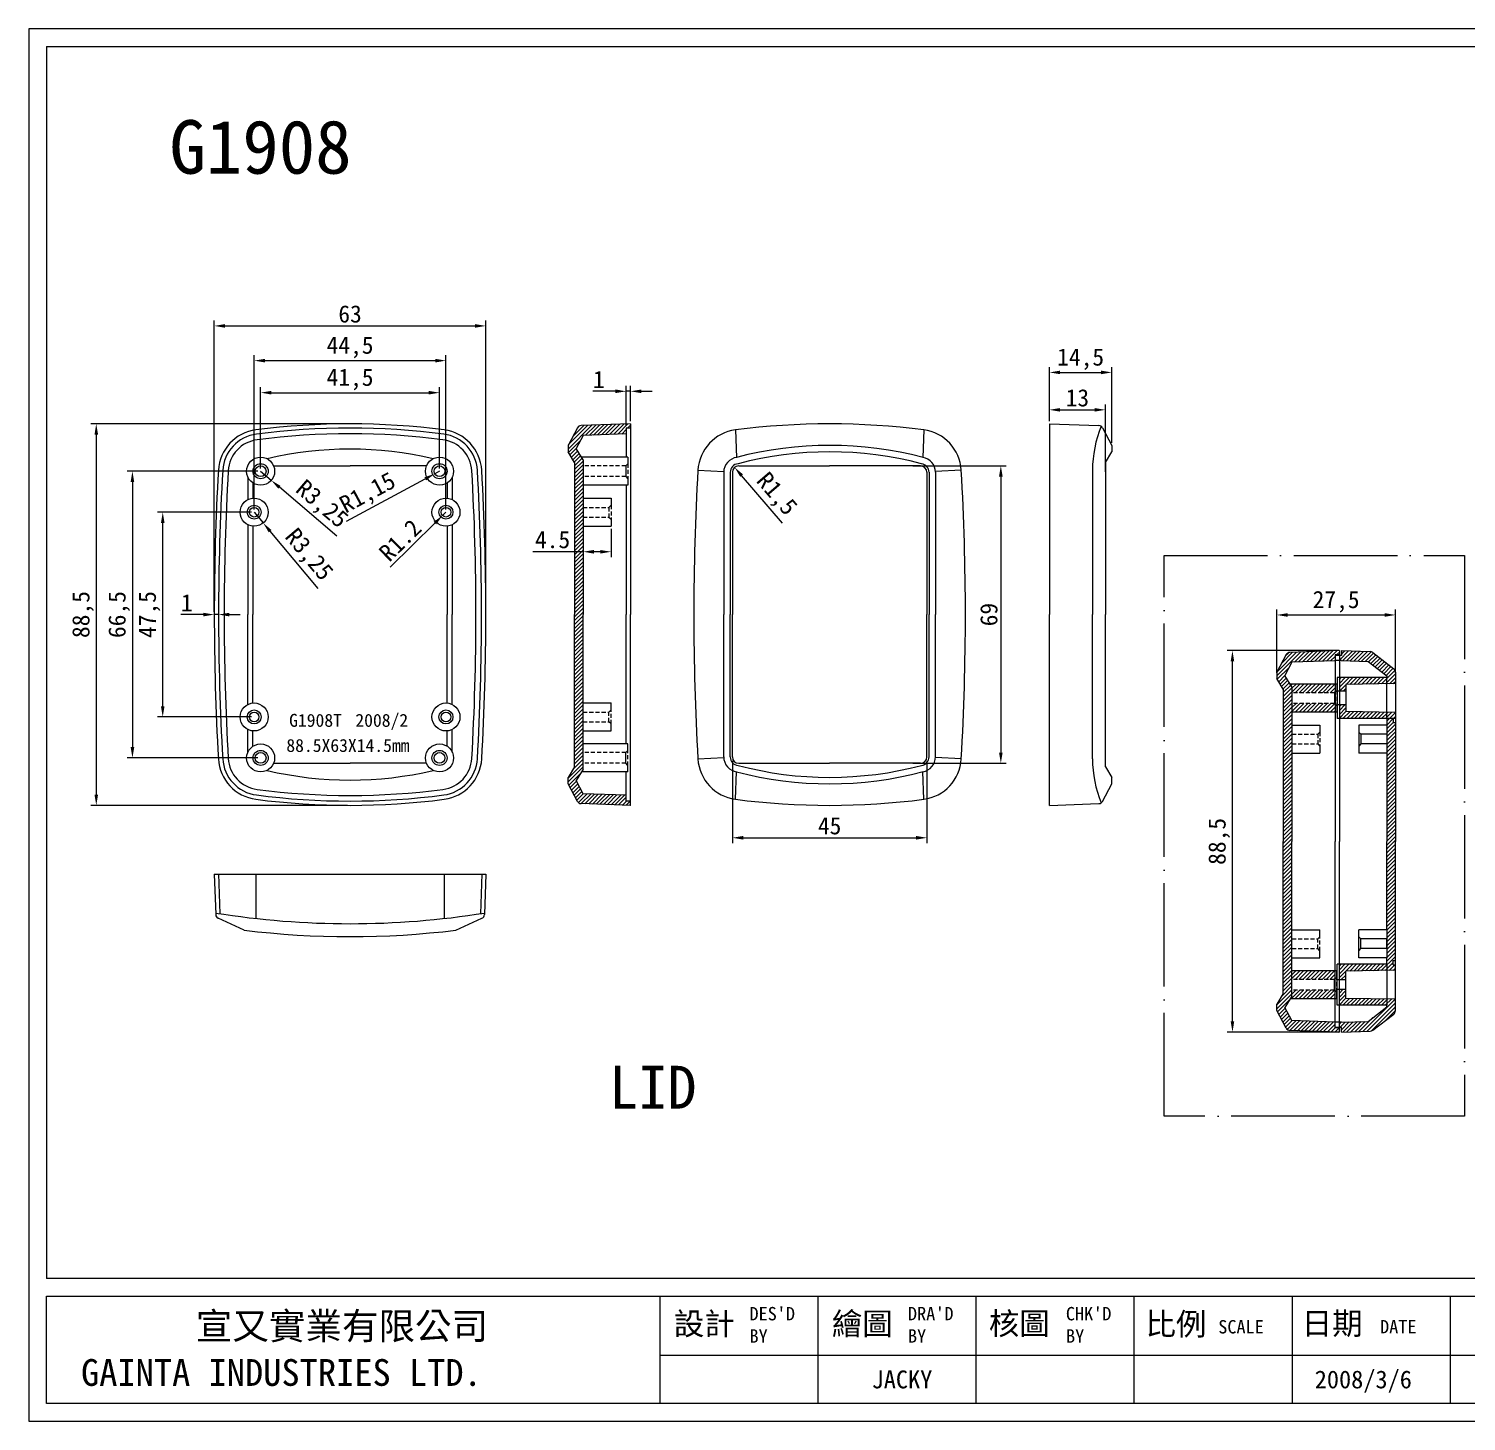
# Model space of a CAD drawing. Header units: millimetres. Extents: x -706 to -112, y -791 to -468.
# Drawn here: x -705.9 to -372.5, y -791.3 to -468.3 of the extents above; entities that cross this region are included whole.
import ezdxf

# ---------------------------------------------------------------- set-up
doc = ezdxf.new("R2010")
doc.units = ezdxf.units.MM
doc.linetypes.add('ACAD_ISO04W100', pattern=[30, 24, -3, 0, -3])
doc.linetypes.add('HIDDEN2', pattern=[4.7625, 3.175, -1.5875])
doc.layers.get('0').update_dxf_attribs({"lineweight": 20})
for name, color, linetype, lineweight in [('中心線', 7, 'ACAD_ISO04W100', 20), ('剖面線', 7, 'Continuous', 20), ('虛線', 7, 'HIDDEN2', 18), ('輔助線', 7, 'Continuous', 20)]:
    doc.layers.add(name, color=color, linetype=linetype, lineweight=lineweight)
doc.styles.get("Standard").update_dxf_attribs({"font": 'KAIU.TTF'})
doc.dimstyles.new('ISO-25', dxfattribs={"dimtxt": 2, "dimasz": 2.5, "dimexe": 1.25, "dimexo": 0.625, "dimtad": 1, "dimtxsty": 'Standard', "dimcen": 2.5, "dimclrd": 1, "dimclre": 1, "dimclrt": 1, "dimadec": 0, "dimazin": 0, "dimtfac": 1, "dimtmove": 0, "dimatfit": 3, "dimfxl": 0, "dimlwd": 15, "dimlwe": 15, "dimarcsym": 0})
pattern_1 = [(45, (-969.08574, 0.7539), (-0.4490128, 0.4490128), [])]

# ---------------------------------------------------------------- blocks, each defined once
blk = doc.blocks.new('*D19')
at = {"layer": '輔助線', "color": 1, "lineweight": 15}
for p, q in [((-416.41, -617.68), (-416.41, -603.03)), ((-388.91, -617.68), (-388.91, -603.03)), ((-413.91, -604.28), (-391.41, -604.28))]:
    blk.add_line(p, q, dxfattribs=at)
at = {"layer": '輔助線', "color": 1}
for points in [[(-413.91, -603.86), (-413.91, -604.7), (-416.41, -604.28)], [(-391.41, -603.86), (-391.41, -604.7), (-388.91, -604.28)]]:
    blk.add_solid(points, dxfattribs=at)
at = {"layer": '輔助線', "color": 1, "insert": (-402.66, -601.21), "char_height": 4, "attachment_point": 5}
blk.add_mtext('27,5', dxfattribs=at)
blk = doc.blocks.new('*D20')
at = {"layer": '輔助線', "color": 1, "lineweight": 15}
for p, q in [((-402.03, -612.55), (-427.95, -612.55)), ((-426.7, -698.55), (-426.7, -615.05)), ((-402.03, -701.05), (-427.95, -701.05))]:
    blk.add_line(p, q, dxfattribs=at)
at = {"layer": '輔助線', "color": 1}
for points in [[(-427.12, -615.05), (-426.29, -615.05), (-426.7, -612.55)], [(-427.12, -698.55), (-426.29, -698.55), (-426.7, -701.05)]]:
    blk.add_solid(points, dxfattribs=at)
at = {"layer": '輔助線', "color": 1, "insert": (-429.77, -656.8), "char_height": 4, "attachment_point": 5, "rotation": 90}
blk.add_mtext('88,5', dxfattribs=at)
blk = doc.blocks.new('*D21')
at = {"layer": '輔助線', "color": 1, "lineweight": 15}
for p, q in [((-632.01, -559.94), (-691.51, -559.94)), ((-690.26, -562.44), (-690.26, -645.94)), ((-632.01, -648.44), (-691.51, -648.44))]:
    blk.add_line(p, q, dxfattribs=at)
at = {"layer": '輔助線', "color": 1}
for points in [[(-690.67, -562.44), (-689.84, -562.44), (-690.26, -559.94)], [(-690.67, -645.94), (-689.84, -645.94), (-690.26, -648.44)]]:
    blk.add_solid(points, dxfattribs=at)
at = {"layer": '輔助線', "color": 1, "insert": (-693.32, -604.19), "char_height": 4, "attachment_point": 5, "rotation": 90}
blk.add_mtext('88,5', dxfattribs=at)
blk = doc.blocks.new('*D22')
at = {"layer": '輔助線', "color": 1, "lineweight": 15}
for p, q in [((-662.89, -603.57), (-662.89, -535.99)), ((-599.89, -603.57), (-599.89, -535.99)), ((-660.39, -537.24), (-602.39, -537.24))]:
    blk.add_line(p, q, dxfattribs=at)
at = {"layer": '輔助線', "color": 1}
for points in [[(-660.39, -536.82), (-660.39, -537.65), (-662.89, -537.24)], [(-602.39, -536.82), (-602.39, -537.65), (-599.89, -537.24)]]:
    blk.add_solid(points, dxfattribs=at)
at = {"layer": '輔助線', "color": 1, "insert": (-631.39, -534.48), "char_height": 4, "attachment_point": 5}
blk.add_mtext('63', dxfattribs=at)
blk = doc.blocks.new('*D23')
at = {"layer": '輔助線', "color": 1, "lineweight": 15}
for p, q in [((-652.14, -570.32), (-652.14, -551.47)), ((-649.64, -552.72), (-613.14, -552.72)), ((-610.64, -570.32), (-610.64, -551.47))]:
    blk.add_line(p, q, dxfattribs=at)
at = {"layer": '輔助線', "color": 1}
for points in [[(-649.64, -552.31), (-649.64, -553.14), (-652.14, -552.72)], [(-613.14, -552.31), (-613.14, -553.14), (-610.64, -552.72)]]:
    blk.add_solid(points, dxfattribs=at)
at = {"layer": '輔助線', "color": 1, "insert": (-631.39, -549.65), "char_height": 4, "attachment_point": 5}
blk.add_mtext('41,5', dxfattribs=at)
blk = doc.blocks.new('*D24')
at = {"layer": '輔助線', "color": 1, "lineweight": 15}
for p, q in [((-653.64, -579.82), (-653.64, -544.04)), ((-651.14, -545.29), (-611.64, -545.29)), ((-609.14, -579.82), (-609.14, -544.04))]:
    blk.add_line(p, q, dxfattribs=at)
at = {"layer": '輔助線', "color": 1}
for points in [[(-651.14, -544.87), (-651.14, -545.71), (-653.64, -545.29)], [(-611.64, -544.87), (-611.64, -545.71), (-609.14, -545.29)]]:
    blk.add_solid(points, dxfattribs=at)
at = {"layer": '輔助線', "color": 1, "insert": (-631.39, -542.22), "char_height": 4, "attachment_point": 5}
blk.add_mtext('44,5', dxfattribs=at)
blk = doc.blocks.new('*D25')
at = {"layer": '輔助線', "color": 1, "lineweight": 15}
for p, q in [((-652.76, -570.94), (-683.12, -570.94)), ((-681.87, -573.44), (-681.87, -634.94)), ((-652.76, -637.44), (-683.12, -637.44))]:
    blk.add_line(p, q, dxfattribs=at)
at = {"layer": '輔助線', "color": 1}
for points in [[(-682.29, -573.44), (-681.45, -573.44), (-681.87, -570.94)], [(-682.29, -634.94), (-681.45, -634.94), (-681.87, -637.44)]]:
    blk.add_solid(points, dxfattribs=at)
at = {"layer": '輔助線', "color": 1, "insert": (-684.94, -604.19), "char_height": 4, "attachment_point": 5, "rotation": 90}
blk.add_mtext('66,5', dxfattribs=at)
blk = doc.blocks.new('*D26')
at = {"layer": '輔助線', "color": 1, "lineweight": 15}
for p, q in [((-654.26, -580.44), (-676.09, -580.44)), ((-674.84, -625.44), (-674.84, -582.94)), ((-654.26, -627.94), (-676.09, -627.94))]:
    blk.add_line(p, q, dxfattribs=at)
at = {"layer": '輔助線', "color": 1}
for points in [[(-675.26, -582.94), (-674.42, -582.94), (-674.84, -580.44)], [(-675.26, -625.44), (-674.42, -625.44), (-674.84, -627.94)]]:
    blk.add_solid(points, dxfattribs=at)
at = {"layer": '輔助線', "color": 1, "insert": (-677.91, -604.19), "char_height": 4, "attachment_point": 5, "rotation": 90}
blk.add_mtext('47,5', dxfattribs=at)
blk = doc.blocks.new('*D27')
at = {"layer": '輔助線', "color": 1, "lineweight": 15}
for p, q in [((-469.17, -559.32), (-469.17, -546.77)), ((-454.67, -564.32), (-454.67, -546.77)), ((-466.67, -548.02), (-457.17, -548.02))]:
    blk.add_line(p, q, dxfattribs=at)
at = {"layer": '輔助線', "color": 1}
for points in [[(-466.67, -547.61), (-466.67, -548.44), (-469.17, -548.02)], [(-457.17, -547.61), (-457.17, -548.44), (-454.67, -548.02)]]:
    blk.add_solid(points, dxfattribs=at)
at = {"layer": '輔助線', "color": 1, "insert": (-461.92, -544.96), "char_height": 4, "attachment_point": 5}
blk.add_mtext('14,5', dxfattribs=at)
blk = doc.blocks.new('*D28')
at = {"layer": '輔助線', "color": 1, "lineweight": 15}
for p, q in [((-469.17, -559.32), (-469.17, -555.45)), ((-466.67, -556.7), (-458.67, -556.7)), ((-456.17, -571.07), (-456.17, -555.45))]:
    blk.add_line(p, q, dxfattribs=at)
at = {"layer": '輔助線', "color": 1}
for points in [[(-466.67, -556.29), (-466.67, -557.12), (-469.17, -556.7)], [(-458.67, -556.29), (-458.67, -557.12), (-456.17, -556.7)]]:
    blk.add_solid(points, dxfattribs=at)
at = {"layer": '輔助線', "color": 1, "insert": (-462.67, -553.94), "char_height": 4, "attachment_point": 5}
blk.add_mtext('13', dxfattribs=at)
blk = doc.blocks.new('*D29')
at = {"layer": '輔助線', "color": 1, "lineweight": 15}
for p, q in [((-500.88, -569.69), (-479.18, -569.69)), ((-480.43, -572.19), (-480.43, -636.19)), ((-500.88, -638.69), (-479.18, -638.69))]:
    blk.add_line(p, q, dxfattribs=at)
at = {"layer": '輔助線', "color": 1}
for points in [[(-480.85, -572.19), (-480.01, -572.19), (-480.43, -569.69)], [(-480.85, -636.19), (-480.01, -636.19), (-480.43, -638.69)]]:
    blk.add_solid(points, dxfattribs=at)
at = {"layer": '輔助線', "color": 1, "insert": (-483.19, -604.19), "char_height": 4, "attachment_point": 5, "rotation": 90}
blk.add_mtext('69', dxfattribs=at)
blk = doc.blocks.new('*D30')
at = {"layer": '輔助線', "color": 1, "lineweight": 15}
for p, q in [((-542.69, -638.09), (-542.69, -657.21)), ((-497.59, -638.09), (-497.59, -657.21)), ((-540.19, -655.96), (-500.09, -655.96))]:
    blk.add_line(p, q, dxfattribs=at)
at = {"layer": '輔助線', "color": 1}
for points in [[(-540.19, -655.54), (-540.19, -656.38), (-542.69, -655.96)], [(-500.09, -655.54), (-500.09, -656.38), (-497.59, -655.96)]]:
    blk.add_solid(points, dxfattribs=at)
at = {"layer": '輔助線', "color": 1, "insert": (-520.14, -653.2), "char_height": 4, "attachment_point": 5}
blk.add_mtext('45', dxfattribs=at)
blk = doc.blocks.new('*D31')
at = {"layer": '輔助線', "color": 1, "lineweight": 15}
for p, q in [((-662.89, -603.57), (-662.89, -602.94)), ((-665.39, -604.19), (-670.62, -604.19)), ((-661.89, -604.19), (-662.89, -604.19)), ((-661.89, -604.82), (-661.89, -605.44)), ((-659.39, -604.19), (-656.89, -604.19))]:
    blk.add_line(p, q, dxfattribs=at)
at = {"layer": '輔助線', "color": 1}
for points in [[(-665.39, -603.78), (-665.39, -604.61), (-662.89, -604.19)], [(-659.39, -603.78), (-659.39, -604.61), (-661.89, -604.19)]]:
    blk.add_solid(points, dxfattribs=at)
at = {"layer": '輔助線', "color": 1, "insert": (-669.25, -601.46), "char_height": 4, "attachment_point": 5}
blk.add_mtext('1', dxfattribs=at)
blk = doc.blocks.new('*D32')
at = {"layer": '輔助線', "color": 1, "lineweight": 15}
for p, q in [((-569.83, -552.4), (-575.06, -552.4)), ((-567.33, -560.32), (-567.33, -551.15)), ((-566.33, -552.4), (-567.33, -552.4)), ((-566.33, -559.32), (-566.33, -551.15)), ((-563.83, -552.4), (-561.33, -552.4))]:
    blk.add_line(p, q, dxfattribs=at)
at = {"layer": '輔助線', "color": 1}
for points in [[(-569.83, -551.98), (-569.83, -552.82), (-567.33, -552.4)], [(-563.83, -551.98), (-563.83, -552.82), (-566.33, -552.4)]]:
    blk.add_solid(points, dxfattribs=at)
at = {"layer": '輔助線', "color": 1, "insert": (-573.69, -549.66), "char_height": 4, "attachment_point": 5}
blk.add_mtext('1', dxfattribs=at)
blk = doc.blocks.new('*D33')
at = {"layer": '輔助線', "color": 1, "lineweight": 15}
for p, q in [((-577.33, -584.32), (-577.33, -590.87)), ((-570.83, -584.32), (-570.83, -590.87)), ((-577.33, -589.62), (-589, -589.62)), ((-573.33, -589.62), (-574.83, -589.62))]:
    blk.add_line(p, q, dxfattribs=at)
at = {"layer": '輔助線', "color": 1}
for points in [[(-574.83, -589.21), (-574.83, -590.04), (-577.33, -589.62)], [(-573.33, -589.21), (-573.33, -590.04), (-570.83, -589.62)]]:
    blk.add_solid(points, dxfattribs=at)
at = {"layer": '輔助線', "color": 1, "insert": (-584.41, -586.82), "char_height": 4, "attachment_point": 5}
blk.add_mtext('4.5', dxfattribs=at)
blk = doc.blocks.new('*D34')
at = {"layer": '輔助線', "color": 1, "lineweight": 15}
blk.add_line((-531.08, -583), (-540.56, -571.95), dxfattribs=at)
at = {"layer": '輔助線', "color": 1}
blk.add_solid([(-540.24, -571.68), (-540.88, -572.22), (-542.19, -570.05)], dxfattribs=at)
at = {"layer": '輔助線', "color": 1, "insert": (-532.68, -576.43), "char_height": 4, "attachment_point": 5, "rotation": 310.6215}
blk.add_mtext('R1,5', dxfattribs=at)
blk = doc.blocks.new('*D35')
at = {"layer": '輔助線', "color": 1, "lineweight": 15}
for p, q in [((-622.11, -593.19), (-611.72, -582.98)), ((-609.14, -580.44), (-609.94, -581.23))]:
    blk.add_line(p, q, dxfattribs=at)
at = {"layer": '輔助線', "color": 1}
blk.add_solid([(-612.01, -582.69), (-611.43, -583.28), (-609.94, -581.23)], dxfattribs=at)
at = {"layer": '輔助線', "color": 1, "insert": (-619.77, -586.96), "char_height": 4, "attachment_point": 5, "rotation": 44.5028}
blk.add_mtext('R1.2', dxfattribs=at)
blk = doc.blocks.new('*D36')
at = {"layer": '輔助線', "color": 1, "lineweight": 15}
for p, q in [((-632.25, -582.49), (-613.94, -572.71)), ((-610.64, -570.94), (-611.74, -571.53))]:
    blk.add_line(p, q, dxfattribs=at)
at = {"layer": '輔助線', "color": 1}
blk.add_solid([(-614.14, -572.34), (-613.75, -573.08), (-611.74, -571.53)], dxfattribs=at)
at = {"layer": '輔助線', "color": 1, "insert": (-627.13, -576.28), "char_height": 4, "attachment_point": 5, "rotation": 28.1124}
blk.add_mtext('R1,15', dxfattribs=at)
blk = doc.blocks.new('*D45')
at = {"layer": '輔助線', "color": 1, "lineweight": 15}
for p, q in [((-652.14, -570.94), (-649.66, -573.05)), ((-634.46, -585.98), (-647.76, -574.67))]:
    blk.add_line(p, q, dxfattribs=at)
at = {"layer": '輔助線', "color": 1}
blk.add_solid([(-647.49, -574.35), (-648.03, -574.99), (-649.66, -573.05)], dxfattribs=at)
at = {"layer": '輔助線', "color": 1, "insert": (-638.15, -578.82), "char_height": 4, "attachment_point": 5, "rotation": 319.6171}
blk.add_mtext('R3,25', dxfattribs=at)
blk = doc.blocks.new('*D46')
at = {"layer": '輔助線', "color": 1, "lineweight": 15}
for p, q in [((-653.64, -580.44), (-651.55, -582.93)), ((-638.75, -598.16), (-649.94, -584.84))]:
    blk.add_line(p, q, dxfattribs=at)
at = {"layer": '輔助線', "color": 1}
blk.add_solid([(-649.62, -584.58), (-650.26, -585.11), (-651.55, -582.93)], dxfattribs=at)
at = {"layer": '輔助線', "color": 1, "insert": (-641.19, -590.48), "char_height": 4, "attachment_point": 5, "rotation": 310.0449}
blk.add_mtext('R3,25', dxfattribs=at)

msp = doc.modelspace()

# ---------------------------------------------------------------- hatches: boundary and pattern name
at = {"layer": '剖面線'}
h = msp.add_hatch(dxfattribs=at)
h.set_pattern_fill('ANSI31', color=256, scale=0.2, style=0)
h.set_pattern_definition([(45, (-874.08524, -852.75634), (-0.4490128, 0.4490128), [])])
h.paths.add_polyline_path([(-567.328, -560.943), (-566.328, -560.943), (-566.328, -559.943), (-577.816, -560.344, 0.2679042), (-578.664, -560.874), (-580.828, -564.943), (-580.828, -566.443), (-579.328, -568.88), (-579.328, -604.193), (-579.328, -639.505), (-580.828, -641.943), (-580.828, -643.443), (-578.664, -647.512, 0.2679042), (-577.816, -648.042), (-566.328, -648.443), (-566.328, -647.443), (-567.328, -647.443), (-567.328, -646.106), (-577.332, -645.757), (-578.952, -642.71), (-577.328, -640.071), (-577.328, -604.193), (-577.328, -568.314), (-578.952, -565.675), (-577.332, -562.628), (-567.328, -562.279)])
at = {"layer": '輔助線'}
h = msp.add_hatch(dxfattribs=at)
h.set_pattern_fill('ANSI31', color=256, scale=0.2, style=0)
h.set_pattern_definition([(45, (-709.66585, -905.36865), (-0.4490128, 0.4490128), [])])
h.paths.add_polyline_path([(-402.909, -613.555), (-401.909, -613.555), (-401.909, -612.555), (-413.396, -612.956, 0.2679042), (-414.244, -613.486), (-416.409, -617.555), (-416.409, -619.055), (-414.909, -621.492), (-414.909, -656.805), (-414.909, -692.117), (-416.409, -694.555), (-416.409, -696.055), (-414.244, -700.124, 0.2679042), (-413.396, -700.654), (-401.909, -701.055), (-401.909, -700.055), (-402.909, -700.055), (-402.909, -698.719), (-412.912, -698.369), (-414.533, -695.323), (-412.909, -692.684), (-412.909, -656.805), (-412.909, -620.926), (-414.533, -618.287), (-412.912, -615.241), (-402.909, -614.891)])
h = msp.add_hatch(dxfattribs=at)
h.set_pattern_fill('ANSI31', color=256, scale=0.2, style=0)
h.set_pattern_definition(pattern_1)
h.paths.add_polyline_path([(-394.154, -612.997, 0.157179), (-394.731, -612.788), (-401.409, -612.555), (-401.409, -613.655), (-401.909, -613.655), (-401.909, -614.856), (-401.409, -614.856), (-395.23, -615.072), (-390.909, -618.416), (-390.909, -618.805), (-390.909, -620.24), (-388.909, -620.205), (-388.909, -617.546, 0.2321073), (-389.297, -616.755)])
h.paths.add_polyline_path([(-390.909, -626.87), (-400.409, -626.704), (-400.409, -625.155), (-401.909, -625.155), (-401.909, -628.305), (-390.909, -628.305)])
h.paths.add_polyline_path([(-390.909, -618.805), (-401.909, -618.805), (-401.909, -621.955), (-400.409, -621.955), (-400.409, -620.406), (-390.909, -620.24)])
h.paths.add_polyline_path([(-388.909, -629.205), (-389.409, -629.205), (-389.409, -628.305), (-390.909, -628.305), (-390.909, -631.93), (-390.909, -636.305), (-390.909, -656.805), (-390.909, -677.305), (-390.909, -683.805), (-390.909, -685.305), (-390.909, -686.74), (-388.909, -686.705), (-388.909, -685.405), (-389.409, -685.405), (-389.409, -684.405), (-388.909, -684.405), (-388.909, -656.805)])
h.paths.add_polyline_path([(-388.909, -696.064), (-388.909, -693.405), (-390.909, -693.37), (-390.909, -694.805), (-390.909, -695.194), (-395.23, -698.538), (-401.409, -698.754), (-401.909, -698.754), (-401.909, -699.955), (-401.409, -699.955), (-401.409, -701.055), (-394.731, -700.822, 0.157179), (-394.154, -700.613), (-389.297, -696.855, 0.2321073)])
h.paths.add_polyline_path([(-390.909, -685.305), (-401.909, -685.305), (-401.909, -688.93), (-400.409, -688.93), (-400.409, -686.906), (-390.909, -686.74)])
h.paths.add_polyline_path([(-390.909, -693.37), (-400.409, -693.204), (-400.409, -691.18), (-401.909, -691.18), (-401.909, -694.805), (-390.909, -694.805)])
h.paths.add_polyline_path([(-402.909, -691.405), (-403.009, -691.305), (-412.909, -691.305), (-412.909, -692.684), (-413.291, -693.305), (-402.909, -693.305)])
h.paths.add_polyline_path([(-402.909, -686.805), (-412.909, -686.805), (-412.909, -688.805), (-403.009, -688.805), (-402.909, -688.705)])
h.paths.add_polyline_path([(-402.909, -624.905), (-403.009, -624.805), (-412.909, -624.805), (-412.909, -626.805), (-402.909, -626.805)])
h.paths.add_polyline_path([(-402.909, -620.305), (-413.291, -620.305), (-412.909, -620.926), (-412.909, -622.305), (-403.009, -622.305), (-402.909, -622.205)])
h = msp.add_hatch(dxfattribs=at)
h.set_pattern_fill('ANSI31', color=256, scale=0.2, style=0)
h.set_pattern_definition(pattern_1)
h.paths.add_polyline_path([(-388.909, -626.905), (-390.909, -626.87), (-390.909, -628.305), (-389.409, -628.305), (-389.409, -628.205), (-388.909, -628.205)])

# ---------------------------------------------------------------- linework, layer by layer
for p, q in [((-111.624, -468.309), (-705.92, -468.309)), ((-705.92, -468.309), (-705.92, -791.297)), ((-701.779, -472.451), (-115.765, -472.451)), ((-701.779, -472.451), (-701.779, -758.165)), ((-115.765, -758.165), (-701.779, -758.165)), ((-701.779, -762.307), (-115.765, -762.307)), ((-701.779, -787.155), (-701.779, -762.307)), ((-701.779, -787.155), (-701.779, -762.307)), ((-701.779, -787.155), (-701.779, -762.307)), ((-559.551, -762.307), (-559.551, -787.155)), ((-522.884, -762.307), (-522.884, -787.155)), ((-486.216, -762.307), (-486.216, -787.155)), ((-449.549, -762.307), (-449.549, -787.155)), ((-412.882, -762.307), (-412.882, -787.155)), ((-376.215, -762.307), (-376.215, -787.155)), ((-559.551, -775.969), (-339.548, -775.969)), ((-115.765, -787.155), (-701.779, -787.155)), ((-705.92, -791.297), (-111.624, -791.297))]:
    msp.add_line(p, q)
at = {"layer": '中心線'}
msp.add_lwpolyline([(-442.543, -590.521), (-372.882, -590.521), (-372.882, -720.563), (-442.543, -720.563)], close=True, dxfattribs=at)
at = {"layer": '虛線'}
for p, q in [((-577.328, -569.693), (-577.328, -572.193)), ((-567.428, -569.693), (-567.428, -572.193)), ((-412.909, -622.305), (-412.909, -624.805)), ((-403.009, -622.305), (-403.009, -624.805)), ((-577.328, -638.693), (-577.328, -636.193)), ((-567.428, -638.693), (-567.428, -636.193)), ((-412.909, -691.305), (-412.909, -688.805)), ((-403.009, -691.305), (-403.009, -688.805))]:
    msp.add_line(p, q, dxfattribs=at)
at = {"layer": '輔助線'}
for p, q in [((-566.328, -559.943), (-577.816, -560.344)), ((-566.328, -559.943), (-566.328, -604.193)), ((-566.328, -559.943), (-566.328, -604.193)), ((-469.168, -559.943), (-469.168, -604.193)), ((-469.168, -559.943), (-457.681, -560.344)), ((-578.664, -560.874), (-580.828, -564.943)), ((-577.332, -562.628), (-578.952, -565.675)), ((-567.328, -562.279), (-577.332, -562.628)), ((-567.328, -560.943), (-567.328, -567.693)), ((-566.328, -560.943), (-567.328, -560.943)), ((-541.999, -561.357), (-541.769, -567.738)), ((-498.3, -561.357), (-498.53, -567.738)), ((-456.833, -560.874), (-454.668, -564.943)), ((-580.828, -564.943), (-580.828, -566.443)), ((-579.328, -568.88), (-580.828, -566.443)), ((-577.328, -568.314), (-578.952, -565.675)), ((-456.168, -568.88), (-454.668, -566.443)), ((-454.668, -564.943), (-454.668, -566.443)), ((-649.136, -569.693), (-631.386, -569.693)), ((-613.636, -569.693), (-631.386, -569.693)), ((-579.328, -568.88), (-579.328, -604.193)), ((-566.928, -567.693), (-577.711, -567.693)), ((-577.328, -568.314), (-577.328, -604.193)), ((-566.928, -567.693), (-566.928, -569.193)), ((-541.21, -569.693), (-520.15, -569.693)), ((-499.089, -569.693), (-520.15, -569.693)), ((-456.168, -568.88), (-456.168, -604.193)), ((-655.086, -572.306), (-655.086, -577.534)), ((-607.686, -572.306), (-607.686, -577.534)), ((-566.928, -572.693), (-566.928, -574.193)), ((-550.694, -570.703), (-544.705, -571.012)), ((-544.71, -571.193), (-544.71, -604.193)), ((-543.21, -571.193), (-543.21, -604.193)), ((-542.71, -571.193), (-542.71, -604.193)), ((-497.589, -571.193), (-497.589, -604.193)), ((-497.089, -571.193), (-497.089, -604.193)), ((-489.606, -570.703), (-495.594, -571.012)), ((-495.589, -571.193), (-495.589, -604.193)), ((-459.168, -570.703), (-459.168, -604.193)), ((-653.946, -573.642), (-653.946, -577.207)), ((-608.826, -573.642), (-608.826, -577.207)), ((-566.928, -574.193), (-577.328, -574.193)), ((-567.328, -574.193), (-567.328, -604.193)), ((-577.328, -577.193), (-570.828, -577.193)), ((-570.828, -577.193), (-570.828, -578.818)), ((-655.086, -583.351), (-655.086, -604.193)), ((-607.686, -583.351), (-607.686, -604.193)), ((-570.828, -582.068), (-570.828, -583.693)), ((-653.946, -583.678), (-653.946, -604.193)), ((-608.826, -583.678), (-608.826, -604.193)), ((-577.328, -583.693), (-570.828, -583.693)), ((-655.086, -625.034), (-655.086, -604.193)), ((-653.946, -624.707), (-653.946, -604.193)), ((-608.826, -624.707), (-608.826, -604.193)), ((-607.686, -625.034), (-607.686, -604.193)), ((-579.328, -639.505), (-579.328, -604.193)), ((-577.328, -640.071), (-577.328, -604.193)), ((-567.328, -634.193), (-567.328, -604.193)), ((-566.328, -648.443), (-566.328, -604.193)), ((-566.328, -648.443), (-566.328, -604.193)), ((-544.71, -637.193), (-544.71, -604.193)), ((-543.21, -637.193), (-543.21, -604.193)), ((-542.71, -637.193), (-542.71, -604.193)), ((-497.589, -637.193), (-497.589, -604.193)), ((-497.089, -637.193), (-497.089, -604.193)), ((-495.589, -637.193), (-495.589, -604.193)), ((-469.168, -648.443), (-469.168, -604.193)), ((-459.168, -637.682), (-459.168, -604.193)), ((-456.168, -639.505), (-456.168, -604.193)), ((-414.244, -613.486), (-416.409, -617.555)), ((-401.909, -612.555), (-413.396, -612.956)), ((-401.909, -612.555), (-401.909, -656.805)), ((-401.909, -612.555), (-401.909, -656.805)), ((-401.409, -612.555), (-401.409, -613.655)), ((-401.409, -612.555), (-394.731, -612.788)), ((-394.154, -612.997), (-389.297, -616.755)), ((-412.912, -615.241), (-414.533, -618.287)), ((-402.909, -614.891), (-412.912, -615.241)), ((-402.909, -613.555), (-402.909, -620.305)), ((-401.909, -613.555), (-402.909, -613.555)), ((-401.409, -613.655), (-402.909, -613.655)), ((-402.909, -613.655), (-402.909, -656.805)), ((-401.409, -614.856), (-402.909, -614.856)), ((-401.489, -614.854), (-395.23, -615.072)), ((-395.23, -615.072), (-390.909, -618.416)), ((-416.409, -617.555), (-416.409, -619.055)), ((-414.909, -621.492), (-416.409, -619.055)), ((-412.909, -620.926), (-414.533, -618.287)), ((-390.909, -618.805), (-402.409, -618.805)), ((-402.409, -618.805), (-402.409, -628.305)), ((-388.909, -620.205), (-400.409, -620.406)), ((-390.909, -628.305), (-390.909, -618.805)), ((-388.909, -617.546), (-388.909, -656.805)), ((-414.909, -621.492), (-414.909, -656.805)), ((-402.509, -620.305), (-413.291, -620.305)), ((-412.909, -620.926), (-412.909, -656.805)), ((-402.509, -620.305), (-402.509, -621.805)), ((-400.409, -621.955), (-402.409, -621.955)), ((-400.409, -620.406), (-400.409, -626.704)), ((-577.328, -624.693), (-570.828, -624.693)), ((-570.828, -626.318), (-570.828, -624.693)), ((-402.509, -626.805), (-412.909, -626.805)), ((-402.909, -626.805), (-402.909, -656.805)), ((-402.509, -625.305), (-402.509, -626.805)), ((-400.409, -625.155), (-402.409, -625.155)), ((-388.909, -626.905), (-400.409, -626.704)), ((-570.828, -631.193), (-570.828, -629.568)), ((-412.909, -629.805), (-406.409, -629.805)), ((-406.409, -629.805), (-406.409, -631.43)), ((-389.409, -628.305), (-402.409, -628.305)), ((-390.909, -629.805), (-397.409, -629.805)), ((-397.409, -629.805), (-397.409, -631.43)), ((-390.909, -628.305), (-390.909, -631.93)), ((-390.909, -629.805), (-390.909, -636.305)), ((-389.409, -628.205), (-389.409, -629.205)), ((-389.409, -628.205), (-388.909, -628.205)), ((-389.409, -629.205), (-388.909, -629.205)), ((-655.086, -636.079), (-655.086, -630.851)), ((-653.946, -634.743), (-653.946, -631.178)), ((-608.826, -634.743), (-608.826, -631.178)), ((-607.686, -636.079), (-607.686, -630.851)), ((-577.328, -631.193), (-570.828, -631.193)), ((-397.409, -631.43), (-396.909, -631.93)), ((-397.409, -631.43), (-397.409, -634.68)), ((-390.909, -631.93), (-396.909, -631.93)), ((-396.909, -631.93), (-396.909, -634.18)), ((-390.909, -631.93), (-390.909, -634.18)), ((-566.928, -634.193), (-577.328, -634.193)), ((-566.928, -635.693), (-566.928, -634.193)), ((-412.909, -636.305), (-406.409, -636.305)), ((-406.409, -634.68), (-406.409, -636.305)), ((-396.909, -634.18), (-397.409, -634.68)), ((-397.409, -634.68), (-397.409, -636.305)), ((-390.909, -636.305), (-397.409, -636.305)), ((-390.909, -634.18), (-396.909, -634.18)), ((-390.909, -636.305), (-390.909, -656.805)), ((-649.136, -638.693), (-631.386, -638.693)), ((-613.636, -638.693), (-631.386, -638.693)), ((-579.328, -639.505), (-580.828, -641.943)), ((-577.328, -640.071), (-578.952, -642.71)), ((-566.928, -640.693), (-566.928, -639.193)), ((-550.694, -637.682), (-544.705, -637.373)), ((-541.21, -638.693), (-520.15, -638.693)), ((-499.089, -638.693), (-520.15, -638.693)), ((-489.606, -637.682), (-495.594, -637.373)), ((-456.168, -639.505), (-454.668, -641.943)), ((-580.828, -643.443), (-580.828, -641.943)), ((-578.664, -647.512), (-580.828, -643.443)), ((-577.332, -645.757), (-578.952, -642.71)), ((-566.928, -640.693), (-577.711, -640.693)), ((-567.328, -647.443), (-567.328, -640.693)), ((-541.999, -647.029), (-541.769, -640.648)), ((-498.3, -647.029), (-498.53, -640.648)), ((-456.833, -647.512), (-454.668, -643.443)), ((-454.668, -643.443), (-454.668, -641.943)), ((-567.328, -646.106), (-577.332, -645.757)), ((-566.328, -648.443), (-577.816, -648.042)), ((-566.328, -647.443), (-567.328, -647.443)), ((-469.168, -648.443), (-457.681, -648.042)), ((-414.909, -692.117), (-414.909, -656.805)), ((-412.909, -692.684), (-412.909, -656.805)), ((-402.909, -686.805), (-402.909, -656.805)), ((-402.909, -699.955), (-402.909, -656.805)), ((-401.909, -701.055), (-401.909, -656.805)), ((-401.909, -701.055), (-401.909, -656.805)), ((-390.909, -677.305), (-390.909, -656.805)), ((-388.909, -696.064), (-388.909, -656.805)), ((-662.886, -664.39), (-599.886, -664.39)), ((-662.886, -664.39), (-662.559, -673.768)), ((-661.927, -664.356), (-661.605, -673.568)), ((-653.235, -664.39), (-653.235, -674.679)), ((-609.537, -664.39), (-609.537, -674.679)), ((-600.846, -664.356), (-601.167, -673.568)), ((-599.886, -664.39), (-600.214, -673.768)), ((-655.946, -677.39), (-661.974, -674.644)), ((-606.826, -677.39), (-600.799, -674.644)), ((-412.909, -677.305), (-406.409, -677.305)), ((-406.409, -678.93), (-406.409, -677.305)), ((-390.909, -677.305), (-397.409, -677.305)), ((-397.409, -678.93), (-397.409, -677.305)), ((-396.909, -679.43), (-397.409, -678.93)), ((-397.409, -682.18), (-397.409, -678.93)), ((-390.909, -679.43), (-396.909, -679.43)), ((-396.909, -681.68), (-396.909, -679.43)), ((-390.909, -677.305), (-390.909, -683.805)), ((-390.909, -681.68), (-390.909, -679.43)), ((-390.909, -681.68), (-390.909, -679.43)), ((-406.409, -683.805), (-406.409, -682.18)), ((-397.409, -682.18), (-396.909, -681.68)), ((-397.409, -683.805), (-397.409, -682.18)), ((-390.909, -681.68), (-396.909, -681.68)), ((-412.909, -683.805), (-406.409, -683.805)), ((-402.509, -686.805), (-412.909, -686.805)), ((-402.509, -688.305), (-402.509, -686.805)), ((-390.909, -685.305), (-402.409, -685.305)), ((-402.409, -694.805), (-402.409, -685.305)), ((-388.909, -686.705), (-400.409, -686.906)), ((-400.409, -693.204), (-400.409, -686.906)), ((-390.909, -683.805), (-397.409, -683.805)), ((-390.909, -685.305), (-390.909, -683.805)), ((-390.909, -685.305), (-390.909, -694.805)), ((-389.409, -685.405), (-389.409, -684.405)), ((-389.409, -684.405), (-388.909, -684.405)), ((-389.409, -685.405), (-388.909, -685.405)), ((-400.409, -688.93), (-402.409, -688.93)), ((-414.909, -692.117), (-416.409, -694.555)), ((-412.909, -692.684), (-414.533, -695.323)), ((-402.509, -693.305), (-413.291, -693.305)), ((-402.909, -700.055), (-402.909, -693.305)), ((-402.509, -693.305), (-402.509, -691.805)), ((-400.409, -691.18), (-402.409, -691.18)), ((-388.909, -693.405), (-400.409, -693.204)), ((-416.409, -696.055), (-416.409, -694.555)), ((-414.244, -700.124), (-416.409, -696.055)), ((-412.912, -698.369), (-414.533, -695.323)), ((-390.909, -694.805), (-402.409, -694.805)), ((-395.23, -698.538), (-390.909, -695.194)), ((-394.154, -700.613), (-389.297, -696.855)), ((-390.909, -695.194), (-390.909, -694.805)), ((-402.909, -698.719), (-412.912, -698.369)), ((-401.409, -698.754), (-402.909, -698.754)), ((-401.409, -699.955), (-402.909, -699.955)), ((-401.909, -700.055), (-402.909, -700.055)), ((-401.489, -698.756), (-395.23, -698.538)), ((-401.409, -701.055), (-401.409, -699.955)), ((-401.909, -701.055), (-413.396, -700.654)), ((-401.409, -701.055), (-394.731, -700.822))]:
    msp.add_line(p, q, dxfattribs=at)
at = {"layer": '輔助線', "color": 1, "linetype": 'HIDDEN2', "ltscale": 0.3}
for p, q in [((-567.428, -569.693), (-577.328, -569.693)), ((-566.928, -569.193), (-567.428, -569.693)), ((-566.928, -569.193), (-566.928, -572.693)), ((-567.428, -572.193), (-577.328, -572.193)), ((-567.428, -572.193), (-566.928, -572.693)), ((-577.328, -579.318), (-577.328, -581.568)), ((-577.328, -579.318), (-571.328, -579.318)), ((-570.828, -578.818), (-571.328, -579.318)), ((-571.328, -579.318), (-571.328, -581.568)), ((-570.828, -578.818), (-570.828, -582.068)), ((-577.328, -581.568), (-571.328, -581.568)), ((-571.328, -581.568), (-570.828, -582.068)), ((-403.009, -622.305), (-412.909, -622.305)), ((-402.509, -621.805), (-403.009, -622.305)), ((-402.509, -621.805), (-402.509, -625.305)), ((-577.328, -629.068), (-577.328, -626.818)), ((-577.328, -626.818), (-571.328, -626.818)), ((-571.328, -626.818), (-570.828, -626.318)), ((-571.328, -629.068), (-571.328, -626.818)), ((-570.828, -629.568), (-570.828, -626.318)), ((-403.009, -624.805), (-412.909, -624.805)), ((-403.009, -624.805), (-402.509, -625.305)), ((-577.328, -629.068), (-571.328, -629.068)), ((-570.828, -629.568), (-571.328, -629.068)), ((-412.909, -631.93), (-412.909, -634.18)), ((-412.909, -631.93), (-406.909, -631.93)), ((-406.409, -631.43), (-406.909, -631.93)), ((-406.909, -631.93), (-406.909, -634.18)), ((-406.409, -631.43), (-406.409, -634.68)), ((-567.428, -636.193), (-577.328, -636.193)), ((-567.428, -636.193), (-566.928, -635.693)), ((-566.928, -639.193), (-566.928, -635.693)), ((-412.909, -634.18), (-406.909, -634.18)), ((-406.909, -634.18), (-406.409, -634.68)), ((-567.428, -638.693), (-577.328, -638.693)), ((-566.928, -639.193), (-567.428, -638.693)), ((-412.909, -681.68), (-412.909, -679.43)), ((-412.909, -679.43), (-406.909, -679.43)), ((-406.909, -679.43), (-406.409, -678.93)), ((-406.909, -681.68), (-406.909, -679.43)), ((-406.409, -682.18), (-406.409, -678.93)), ((-412.909, -681.68), (-406.909, -681.68)), ((-406.409, -682.18), (-406.909, -681.68)), ((-403.009, -688.805), (-412.909, -688.805)), ((-403.009, -688.805), (-402.509, -688.305)), ((-402.509, -691.805), (-402.509, -688.305)), ((-403.009, -691.305), (-412.909, -691.305)), ((-402.509, -691.805), (-403.009, -691.305))]:
    msp.add_line(p, q, dxfattribs=at)
at = {"layer": '輔助線', "color": 2}
msp.add_line((-390.909, -618.416), (-390.909, -618.805), dxfattribs=at)
at = {"layer": '輔助線'}
for points in [[(-661.93, -570.703, 0.0142711), (-662.886, -604.193, 0.0142711), (-661.93, -637.682, 0.3606298), (-653.235, -647.029, 0.0647221), (-609.537, -647.029, 0.3606298), (-600.842, -637.682, 0.0142711), (-599.886, -604.193, 0.0142711), (-600.842, -570.703, 0.3606298), (-609.537, -561.357, 0.0647221), (-653.235, -561.357, 0.3606298)], [(-550.694, -570.703, 0.0142711), (-551.65, -604.193, 0.0142711), (-550.694, -637.682, 0.3606298), (-541.999, -647.029, 0.0647221), (-498.3, -647.029, 0.3606298), (-489.606, -637.682, 0.0142711), (-488.65, -604.193, 0.0142711), (-489.606, -570.703, 0.3606298), (-498.3, -561.357, 0.0647221), (-541.999, -561.357, 0.3606298)], [(-660.932, -570.76, 0.0142711), (-661.886, -604.193, 0.0142711), (-660.932, -637.625, 0.3606298), (-653.107, -646.037, 0.0647221), (-609.666, -646.037, 0.3606298), (-601.841, -637.625, 0.0142711), (-600.886, -604.193, 0.0142711), (-601.841, -570.76, 0.3606298), (-609.666, -562.348, 0.0647221), (-653.107, -562.348, 0.3606298)], [(-659.634, -570.834, 0.0142711), (-660.586, -604.193, 0.0142711), (-659.634, -637.551, 0.3606298), (-652.939, -644.748, 0.0647221), (-609.833, -644.748, 0.3606298), (-603.138, -637.551, 0.0142711), (-602.186, -604.193, 0.0142711), (-603.138, -570.834, 0.3606298), (-609.833, -563.638, 0.0647221), (-652.939, -563.638, 0.3606298)]]:
    msp.add_lwpolyline(points, format="xyb", close=True, dxfattribs=at)
for centre, radius in [((-652.136, -570.943), 3.25), ((-652.136, -570.943), 1.75), ((-652.136, -570.943), 1.25), ((-610.636, -570.943), 3.25), ((-610.636, -570.943), 1.75), ((-610.636, -570.943), 1.25), ((-653.636, -580.443), 3.25), ((-653.636, -580.443), 1.625), ((-653.636, -580.443), 1.125), ((-609.136, -580.443), 3.25), ((-609.136, -580.443), 1.625), ((-609.136, -580.443), 1.125), ((-653.636, -627.943), 3.25), ((-653.636, -627.943), 1.625), ((-653.636, -627.943), 1.125), ((-609.136, -627.943), 3.25), ((-609.136, -627.943), 1.625), ((-609.136, -627.943), 1.125), ((-652.136, -637.443), 3.25), ((-652.136, -637.443), 1.75), ((-652.136, -637.443), 1.25), ((-610.636, -637.443), 3.25), ((-610.636, -637.443), 1.75), ((-610.636, -637.443), 1.25)]:
    msp.add_circle(centre, radius, dxfattribs=at)
for centre, radius, start, end in [((-577.781, -561.343), 1, 92, 151.99038), ((-432.247, -570.703), 26.921, 157.74987, 180), ((-457.715, -561.343), 1, 28.00962, 88), ((-631.359, -649.747), 83.945, 76.73741, 103.28839), ((-520.123, -649.747), 84.805, 75.19228, 104.78174), ((-520.123, -649.747), 83.305, 75.19228, 104.78174), ((-541.21, -571.193), 3.5, 97.22351, 180), ((-541.21, -571.193), 2, 94.79019, 180), ((-541.21, -571.193), 1.5, 90, 180), ((-499.089, -571.193), 1.5, 360, 90), ((-499.089, -571.193), 2, 360, 82.6054), ((-499.089, -571.193), 3.5, 360, 80.80137), ((-413.361, -613.956), 1, 92, 151.99038), ((-394.766, -613.788), 1, 52.26955, 88), ((-541.21, -637.193), 3.5, 180, 262.77649), ((-541.21, -637.193), 2, 180, 265.20981), ((-541.21, -637.193), 1.5, 180, 270), ((-520.123, -558.638), 83.305, 255.21826, 284.80772), ((-499.089, -637.193), 1.5, 270, 0), ((-499.089, -637.193), 2, 277.3946, 0), ((-499.089, -637.193), 3.5, 279.19863, 0), ((-432.247, -637.682), 26.921, 180, 202.25013), ((-631.359, -558.638), 83.945, 256.71161, 283.26259), ((-520.123, -558.638), 84.805, 255.21826, 284.80772), ((-577.781, -647.042), 1, 208.00962, 268), ((-457.715, -647.042), 1, 272, 331.99038), ((-631.386, -478.056), 197.833, 260.93055, 279.06945), ((-661.559, -673.734), 1, 182, 245.7211), ((-601.213, -673.734), 1, 294.49237, 358), ((-631.386, -477.075), 201.815, 263.01001, 276.98999), ((-389.909, -696.064), 1, 307.73045, 360), ((-413.361, -699.654), 1, 208.00962, 268), ((-394.766, -699.822), 1, 272, 307.73045)]:
    msp.add_arc(centre, radius, start, end, dxfattribs=at)
at = {"layer": '輔助線', "color": 2}
msp.add_arc((-389.909, -617.546), 1, 0, 52.26955, dxfattribs=at)

# ---------------------------------------------------------------- texts
for s, height, p in [('G1908', 12.4243, (-673.283, -501.926)), ('G1908T', 3, (-645.519, -630.221)), ('2008/2', 3, (-630.156, -630.221)), ('88.5X63X14.5mm', 3, (-646.166, -636.043)), ('LID', 9.9395, (-571.306, -718.795)), ('宣又實業有限公司', 6.2122, (-667.162, -772.309)), ('設計', 5.1768, (-556.295, -771.261)), ("DES'D", 3.1061, (-538.737, -767.9)), ('繪圖', 5.1768, (-519.628, -771.261)), ("DRA'D", 3.1061, (-501.975, -767.882)), ('核圖', 5.1768, (-483.203, -771.23)), ("CHK'D", 3.1061, (-465.344, -767.9)), ('比例', 5.1768, (-446.874, -771.321)), ('日期', 5.1768, (-410.639, -771.2)), ('BY', 3.1061, (-538.737, -773.077)), ('BY', 3.1061, (-501.975, -773.059)), ('BY', 3.1061, (-465.308, -773.077)), ('SCALE', 3.1061, (-429.995, -770.935)), ('DATE', 3.1061, (-392.458, -770.917)), ('GAINTA INDUSTRIES LTD.', 6.21216, (-693.799, -783.09)), ('JACKY', 4.1414, (-510.405, -783.667)), ('2008/3/6', 4.1414, (-407.617, -783.667))]:
    msp.add_text(s, height=height).set_placement(p)

# ---------------------------------------------------------------- dimensions: what is measured, and where the dimension line sits
at = {"layer": '輔助線'}
dim = msp.add_linear_dim(base=(-599.886, -537.237), p1=(-662.886, -604.193), p2=(-599.886, -604.193), dimstyle='ISO-25', override={"dimtxt": 4}, dxfattribs=at)
dim.commit()
dim.dimension.update_dxf_attribs({"geometry": '*D22', "text_midpoint": (-631.386, -537.237), "dimtype": 160})
for base, p1, p2, picture, middle in [((-609.136, -545.289), (-653.636, -580.443), (-609.136, -580.443), '*D24', (-631.386, -542.222)), ((-454.668, -548.025), (-469.168, -559.943), (-454.668, -564.943), '*D27', (-461.918, -544.958)), ((-610.636, -552.722), (-652.136, -570.943), (-610.636, -570.943), '*D23', (-631.386, -549.655)), ((-456.168, -556.702), (-469.168, -559.943), (-456.168, -571.699), '*D28', (-462.668, -553.945)), ((-662.886, -604.193), (-661.886, -604.193), (-662.886, -604.193), '*D31', (-669.251, -601.457)), ((-388.909, -604.279), (-416.409, -618.305), (-388.909, -618.305), '*D19', (-402.659, -601.212))]:
    dim = msp.add_linear_dim(base=base, p1=p1, p2=p2, dimstyle='ISO-25', override={"dimtxt": 4}, dxfattribs=at)
    dim.commit()
    dim.dimension.update_dxf_attribs({"geometry": picture, "text_midpoint": middle})
for base, p1, p2, angle, picture, middle in [((-567.328, -552.398), (-566.328, -559.943), (-567.328, -560.943), 180, '*D32', (-573.694, -549.663)), ((-480.429, -638.693), (-501.502, -569.693), (-501.502, -638.693), 90, '*D29', (-483.186, -604.193)), ((-681.869, -637.443), (-652.136, -570.943), (-652.136, -637.443), 90, '*D25', (-684.936, -604.193)), ((-674.841, -580.443), (-653.636, -627.943), (-653.636, -580.443), 90, '*D26', (-677.908, -604.193)), ((-426.705, -612.555), (-401.409, -701.055), (-401.409, -612.555), 90, '*D20', (-429.772, -656.805))]:
    dim = msp.add_linear_dim(base=base, p1=p1, p2=p2, angle=angle, dimstyle='ISO-25', override={"dimtxt": 4}, dxfattribs=at)
    dim.commit()
    dim.dimension.update_dxf_attribs({"geometry": picture, "text_midpoint": middle})
dim = msp.add_linear_dim(base=(-690.257, -648.443), p1=(-631.386, -559.943), p2=(-631.386, -648.443), angle=90, dimstyle='ISO-25', override={"dimtxt": 4}, dxfattribs=at)
dim.commit()
dim.dimension.update_dxf_attribs({"geometry": '*D21', "text_midpoint": (-690.257, -604.193), "dimtype": 160})
for center, mpoint, picture, middle in [((-541.21, -571.193), (-542.186, -570.054), '*D34', (-535.005, -578.427)), ((-652.136, -570.943), (-649.661, -573.048), '*D45', (-640.134, -581.151))]:
    dim = msp.add_radius_dim(center=center, mpoint=mpoint, dimstyle='ISO-25', override={"dimtxt": 4}, dxfattribs=at)
    dim.commit()
    dim.dimension.update_dxf_attribs({"geometry": picture, "text_midpoint": middle, "dimtype": 164})
dim = msp.add_radius_dim(center=(-610.636, -570.943), mpoint=(-611.739, -571.532), text='R1,15', dimstyle='ISO-25', override={"dimtxt": 4}, dxfattribs=at)
dim.commit()
dim.dimension.update_dxf_attribs({"geometry": '*D36', "text_midpoint": (-625.685, -578.982), "dimtype": 164})
dim = msp.add_radius_dim(center=(-653.636, -580.443), mpoint=(-651.545, -582.931), dimstyle='ISO-25', override={"dimtxt": 4}, dxfattribs=at)
dim.commit()
dim.dimension.update_dxf_attribs({"geometry": '*D46', "text_midpoint": (-641.19, -590.485)})
dim = msp.add_radius_dim(center=(-609.136, -580.443), mpoint=(-609.939, -581.231), text='R1.2', dimstyle='ISO-25', override={"dimtxt": 4}, dxfattribs=at)
dim.commit()
dim.dimension.update_dxf_attribs({"geometry": '*D35', "text_midpoint": (-619.772, -586.963)})
dim = msp.add_linear_dim(base=(-577.328, -589.624), p1=(-570.828, -583.693), p2=(-577.328, -583.693), angle=180, text='4.5', dimstyle='ISO-25', override={"dimtxt": 4}, dxfattribs=at)
dim.commit()
dim.dimension.update_dxf_attribs({"geometry": '*D33', "text_midpoint": (-584.412, -586.82)})
dim = msp.add_linear_dim(base=(-497.589, -655.961), p1=(-542.686, -637.46), p2=(-497.589, -637.46), text='45', dimstyle='ISO-25', override={"dimtxt": 4}, dxfattribs=at)
dim.commit()
dim.dimension.update_dxf_attribs({"geometry": '*D30', "text_midpoint": (-520.138, -653.203)})

doc.saveas('drawing.dxf')
